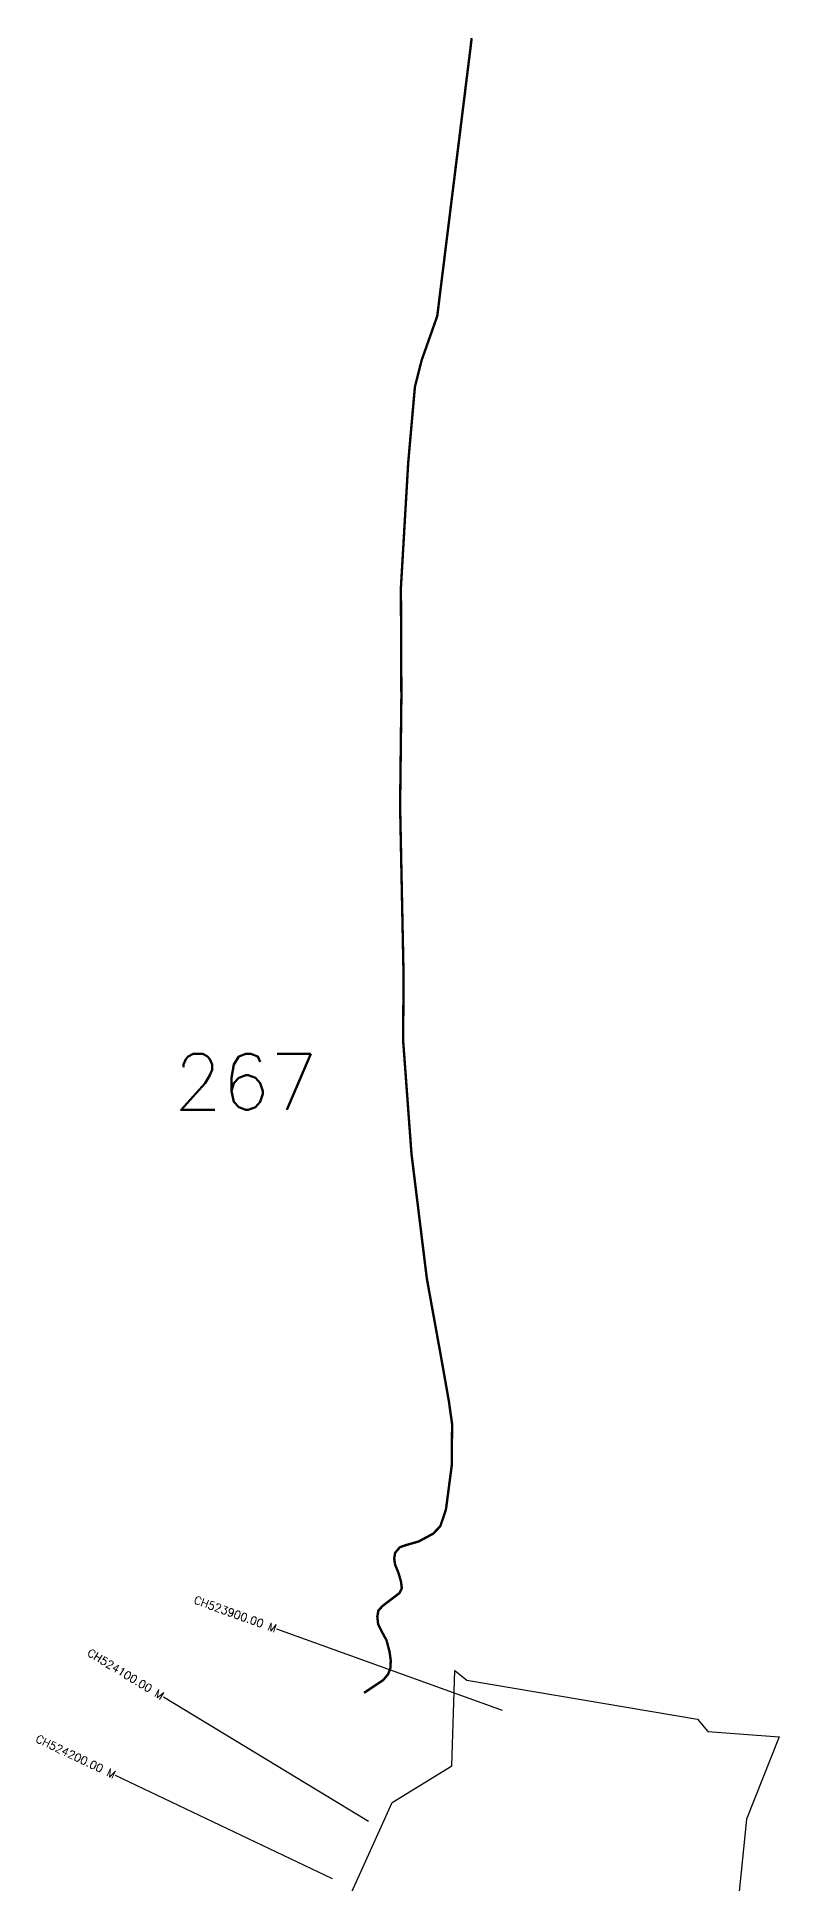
# Model space of a CAD drawing. Header units: metres. Extents: x 316827 to 319946, y 1872732 to 1878514.
# Drawn here: x 317917 to 318844, y 1876207 to 1878514 of the extents above; entities that cross this region are included whole.
import ezdxf
from ezdxf.enums import TextEntityAlignment as Align

# ---------------------------------------------------------------- set-up
doc = ezdxf.new("R2010")
doc.units = ezdxf.units.M
for name, color, linetype in [('CS', 134, 'Continuous'), ('CSMark', 6, 'Continuous'), ('NATURALLY PROTECTED', 3, 'Continuous'), ('village', 3, 'Continuous')]:
    doc.layers.add(name, color=color, linetype=linetype)
doc.styles.get("Standard").update_dxf_attribs({"font": 'simplex.shx'})

msp = doc.modelspace()

# ---------------------------------------------------------------- linework, layer by layer
at = {"layer": 'CS'}
for p, q in [((318498.7, 1876422.6), (318216.5, 1876524.2)), ((318331.2, 1876283.6), (318074.7, 1876439.2)), ((318285.9, 1876212.3), (318015, 1876341.2))]:
    msp.add_line(p, q, dxfattribs=at)
at = {"layer": 'NATURALLY PROTECTED', "const_width": 3, "flags": 128}
msp.add_lwpolyline([(318460.1, 1878512.1), (318417, 1878164.7), (318397.6, 1878109.9), (318389.1, 1878076.4), (318380.7, 1877981.4), (318371.6, 1877825.4), (318372.2, 1877688.8), (318370.6, 1877552.3), (318374.9, 1877341.8), (318374.4, 1877259.2), (318384.8, 1877118.2), (318404, 1876962.3), (318417.5, 1876887.7), (318421.6, 1876865.2), (318431.5, 1876809.3), (318435.6, 1876780.2), (318435.1, 1876728.2), (318427.9, 1876673.6), (318420.8, 1876652.6), (318411.7, 1876643.3), (318393.9, 1876633.7), (318378.2, 1876629.2), (318370.3, 1876626.5), (318364.4, 1876619.5), (318363.2, 1876612.6), (318364.3, 1876604.7), (318368.5, 1876594.6), (318371.8, 1876583.2), (318372.7, 1876575.2), (318369.8, 1876569.2), (318362.7, 1876563.8), (318348.7, 1876553.1), (318343.5, 1876547.5), (318342.1, 1876539.9), (318343.1, 1876530.4), (318348.1, 1876520.3), (318353.6, 1876510.2), (318357.4, 1876495.9), (318358.9, 1876485), (318358.5, 1876475.7), (318355.7, 1876468), (318349.6, 1876460.6), (318325.5, 1876444.5)], dxfattribs=at)
at = {"layer": 'village', "color": 6}
msp.add_polyline3d([(318284.7, 1876139.7, 0), (318360.8, 1876307.6, 0), (318435.2, 1876353.2, 0), (318439.1, 1876472.5, 0), (318453.9, 1876460.5, 0), (318742.4, 1876411.6, 0), (318755.2, 1876396.1, 0), (318844.4, 1876389.5, 0), (318803.7, 1876286.8, 0), (318782.1, 1876072.7, 0)], dxfattribs=at)

# ---------------------------------------------------------------- texts
at = {"insert": (318087.8, 1877242.8), "char_height": 70, "attachment_point": 1}
msp.add_mtext_dynamic_manual_height_columns('267', width=95.172, gutter_width=1, heights=[0], dxfattribs=at)
at = {"layer": 'CSMark'}
for s, rotation, p in [('CH523900.00 M', 340.1858, (318215.6, 1876524.6)), ('CH524100.00 M', 328.7499, (318073.9, 1876439.8)), ('CH524200.00 M', 334.5513, (318014.1, 1876341.6))]:
    msp.add_text(s, height=10, rotation=rotation, dxfattribs=at).set_placement(p, align=Align.MIDDLE_RIGHT)

doc.saveas('drawing.dxf')
